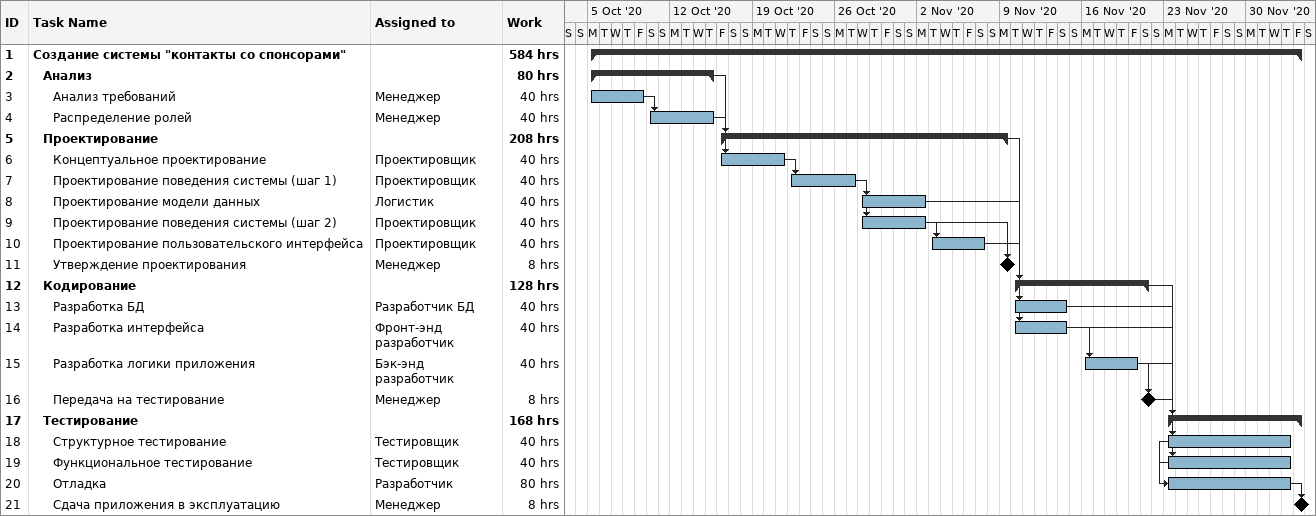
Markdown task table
| ID | Level | Task | Start | Finish | Predecessors | Resources | Work (h) |
|---|---|---|---|---|---|---|---|
| 1 | 1 | **Создание системы "контакты со спонсорами"** | 2020-10-05 | 2020-12-04 |  |  | 584 |
| 2 | 2 | **Анализ** | 2020-10-05 | 2020-10-15 |  |  | 80 |
| 3 | 3 | Анализ требований | 2020-10-05 | 2020-10-09 |  | Менеджер | 40 |
| 4 | 3 | Распределение ролей | 2020-10-10 | 2020-10-15 | 3 | Менеджер | 40 |
| 5 | 2 | **Проектирование** | 2020-10-16 | 2020-11-09 | 2 |  | 208 |
| 6 | 3 | Концептуальное проектирование | 2020-10-16 | 2020-10-21 | 4 | Проектировщик | 40 |
| 7 | 3 | Проектирование поведения системы (шаг 1) | 2020-10-22 | 2020-10-27 | 6 | Проектировщик | 40 |
| 8 | 3 | Проектирование модели данных | 2020-10-28 | 2020-11-02 | 7 | Логистик | 40 |
| 9 | 3 | Проектирование поведения системы (шаг 2) | 2020-10-28 | 2020-11-02 | 7 | Проектировщик | 40 |
| 10 | 3 | Проектирование пользовательского интерфейса | 2020-11-03 | 2020-11-07 | 9 | Проектировщик | 40 |
| 11 | 3 | Утверждение проектирования (milestone) | 2020-11-09 | 2020-11-09 | 9, 10 | Менеджер | 8 |
| 12 | 2 | **Кодирование** | 2020-11-10 | 2020-11-21 | 5 |  | 128 |
| 13 | 3 | Разработка БД | 2020-11-10 | 2020-11-14 | 8 | Разработчик БД | 40 |
| 14 | 3 | Разработка интерфейса | 2020-11-10 | 2020-11-14 | 10 | Фронт-энд разработчик | 40 |
| 15 | 3 | Разработка логики приложения | 2020-11-16 | 2020-11-20 | 14 | Бэк-энд разработчик | 40 |
| 16 | 3 | Передача на тестирование (milestone) | 2020-11-21 | 2020-11-21 | 15 | Менеджер | 8 |
| 17 | 2 | **Тестирование** | 2020-11-23 | 2020-12-04 | 12 |  | 168 |
| 18 | 3 | Структурное тестирование | 2020-11-23 | 2020-12-03 | 13, 14, 16 | Тестировщик | 40 |
| 19 | 3 | Функциональное тестирование | 2020-11-23 | 2020-12-03 | 13, 14, 15 | Тестировщик | 40 |
| 20 | 3 | Отладка | 2020-11-23 | 2020-12-03 | 18SS, 19SS | Разработчик | 80 |
| 21 | 3 | Сдача приложения в эксплуатацию (milestone) | 2020-12-04 | 2020-12-04 | 20 | Менеджер | 8 |
